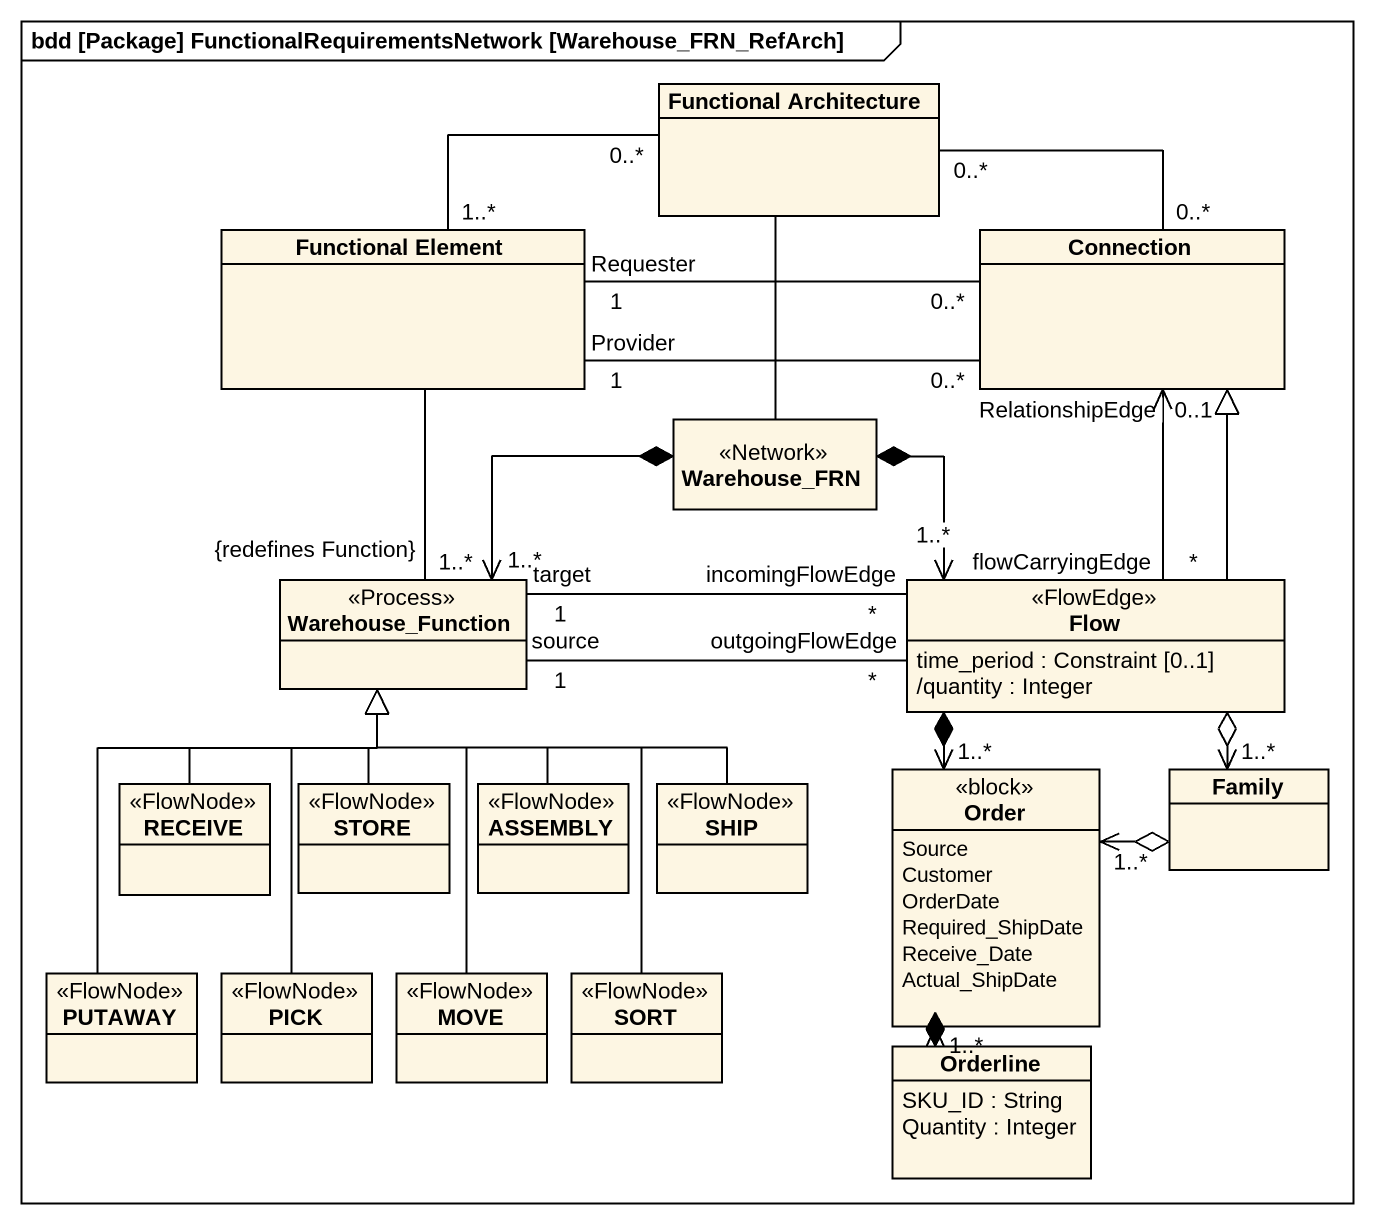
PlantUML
@startuml
mainframe bdd [Package] FunctionalRequirementsNetwork [Warehouse_FRN_RefArch]
hide circle
hide empty members
class "Functional Architecture" as Functional_Architecture
class "Functional Element" as Functional_Element
class Connection
class Warehouse_FRN <<Network>>
class Warehouse_Function <<Process>>
class Flow <<FlowEdge>> {
  time_period : Constraint [0..1]
  /quantity : Integer
}
class RECEIVE <<FlowNode>>
class STORE <<FlowNode>>
class ASSEMBLY <<FlowNode>>
class SHIP <<FlowNode>>
class Order <<block>> {
  Source
  Customer
  OrderDate
  Required_ShipDate
  Receive_Date
  Actual_ShipDate
}
class Family
class PUTAWAY <<FlowNode>>
class PICK <<FlowNode>>
class MOVE <<FlowNode>>
class SORT <<FlowNode>>
class Orderline {
  SKU_ID : String
  Quantity : Integer
}
Functional_Architecture "0..*" -left- "1..*" Functional_Element
Functional_Architecture "0..*" -right- "0..*" Connection
Functional_Architecture -- Warehouse_FRN
Functional_Element "Provider\n1" -right- "0..*" Connection
Functional_Element "Requester\n1" -right- "0..*" Connection
Connection "RelationshipEdge\n0..1" <-- "flowCarryingEdge\n*" Flow
Warehouse_FRN *-left-> "1..*" Warehouse_Function
Warehouse_FRN *-right-> "1..*" Flow
Warehouse_Function "1..*\n{redefines Function}" -up- Functional_Element
Warehouse_Function "target\n1" -right- "incomingFlowEdge\n*" Flow
Warehouse_Function "source\n1" -right- "outgoingFlowEdge\n*" Flow
Flow -up-|> Connection
Flow *--> "1..*" Order
Flow o--> "1..*" Family
RECEIVE -up-|> Warehouse_Function
STORE -up-|> Warehouse_Function
ASSEMBLY -up-|> Warehouse_Function
SHIP -up-|> Warehouse_Function
Order "1..*" <--* Orderline
Family o-left-> "1..*" Order
PUTAWAY -up-|> Warehouse_Function
PICK -up-|> Warehouse_Function
MOVE -up-|> Warehouse_Function
SORT -up-|> Warehouse_Function
@enduml
